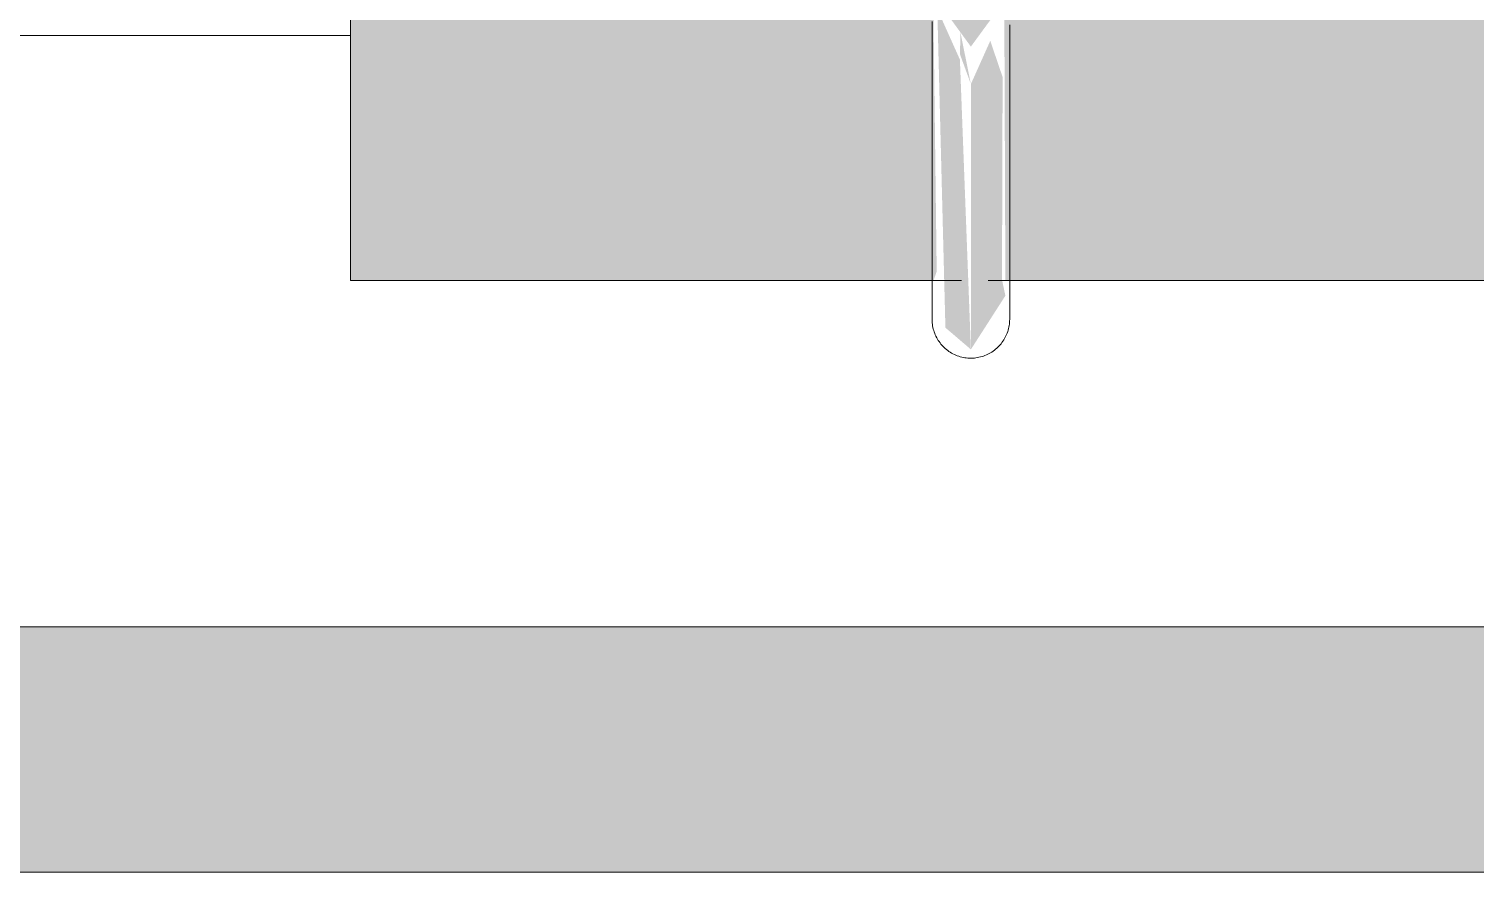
# Model space of a CAD drawing. Header units: inches. Extents: x -55396 to -733, y -290 to 853.
# Drawn here: x -25654.24 to -25644.92, y 281.37 to 286.81 of the extents above; entities that cross this region are included whole.
import ezdxf

# ---------------------------------------------------------------- set-up
doc = ezdxf.new("R2010")
doc.units = ezdxf.units.IN
doc.header["$MEASUREMENT"] = 0
doc.layers.add('Q-SPCQ', color=91, linetype='Continuous', lineweight=9)
doc.layers.add('S-BEAM', color=12, linetype='Continuous', lineweight=9)

# ---------------------------------------------------------------- blocks, each defined once
blk = doc.blocks.new('Basketball_Backstop-Performance_Sports_Systems-3103-Ceiling_Hung - 27_-0_ to 27_-11 7_8_-706978-Section 13')
at = {"layer": 'Q-SPCQ'}
h = blk.add_hatch(color=256, dxfattribs=at)
h.paths.add_polyline_path([(-25595.992, 286.9375), (-25596.2938, 286.8667), (-25596.1688, 286.6958), (-25596.0438, 286.8667)], flags=0)
h.paths.add_polyline_path([(-25595.9523, 286.9375), (-25595.992, 286.9375), (-25595.992, 286.8488)], flags=0)
h.paths.add_polyline_path([(-25595.9686, 285.1875), (-25592.1688, 285.2471), (-25592.1688, 286.9375), (-25595.9523, 286.9375), (-25595.9684, 285.1913)], flags=0)
h.paths.add_polyline_path([(-25603.6769, 285.1875), (-25596.3868, 285.2594), (-25596.3944, 285.6621), (-25596.4103, 286.9375), (-25620.5438, 286.9375), (-25620.5438, 286.8073), (-25620.9813, 286.8073), (-25620.9813, 286.6938), (-25621.1688, 286.7035), (-25621.2313, 285.1875), (-25612.3167, 285.1875)], flags=0)
h.paths.add_polyline_path([(-25647.992, 286.9375), (-25648.3243, 286.9085), (-25648.1688, 286.6958), (-25648.0149, 286.9061)], flags=0)
h.paths.add_polyline_path([(-25647.9523, 286.9375), (-25648.0035, 286.9061), (-25647.9665, 286.9058)], flags=0)
h.paths.add_polyline_path([(-25629.5964, 285.1875), (-25623.1063, 285.2471), (-25623.1688, 286.6938), (-25623.3563, 286.72), (-25623.3563, 286.8073), (-25623.7938, 286.8073), (-25623.7938, 286.9375), (-25647.9532, 286.9057), (-25647.9464, 285.1875), (-25638.2362, 285.1875)], flags=0)
h.paths.add_polyline_path([(-25648.4095, 285.1875), (-25648.3892, 285.2471), (-25648.3944, 285.6621), (-25648.4103, 286.9375), (-25652.1688, 286.9375), (-25652.1688, 285.1875)], flags=0)
h = blk.add_hatch(color=256, dxfattribs=at)
h.paths.add_polyline_path([(-25648.1688, 286.4541), (-25648.2363, 286.7881), (-25648.2389, 286.6458), (-25648.1854, 286.4996)], flags=0)
h.paths.add_polyline_path([(-25648.1688, 284.7439), (-25648.2395, 286.612), (-25648.3853, 286.9375), (-25648.333, 284.8841)], flags=0)
blk.add_hatch(color=256, dxfattribs=at).paths.add_polyline_path([(-25648.1688, 284.7439), (-25647.9464, 285.0899), (-25647.9682, 285.1938), (-25647.9643, 286.4996), (-25648.0438, 286.7332), (-25648.1688, 286.4541), (-25648.1688, 284.9611)], flags=0)
h = blk.add_hatch(color=256, dxfattribs=at)
h.paths.add_polyline_path([(-25670.1739, 281.375), (-25623.1063, 281.375), (-25623.1063, 282.955), (-25670.1739, 282.955), (-25670.1739, 281.6169)], flags=0)
h.paths.add_polyline_path([(-25577.7575, 281.375), (-25574.1739, 281.375), (-25574.1739, 282.955), (-25621.2313, 282.955), (-25621.2313, 281.375), (-25586.3973, 281.375)], flags=0)
for p, q in [((-25652.1688, 285.1875), (-25652.1688, 286.9375)), ((-25652.1688, 285.1875), (-25648.2288, 285.1875)), ((-25648.0584, 285.1875), (-25623.1057, 285.1875)), ((-25623.1053, 282.955), (-25670.1739, 282.955)), ((-25623.1165, 281.375), (-25670.1739, 281.375))]:
    blk.add_line(p, q, dxfattribs=at)
at = {"layer": 'Q-SPCQ', "flags": 128}
for points in [[(-25648.4188, 286.8575), (-25648.4188, 286.7777), (-25648.4188, 286.6981), (-25648.4188, 286.6189), (-25648.4188, 286.5402), (-25648.4188, 286.4621), (-25648.4188, 286.3848), (-25648.4188, 286.3084), (-25648.4188, 286.233), (-25648.4188, 286.1587), (-25648.4188, 286.0856), (-25648.4188, 286.0139), (-25648.4188, 285.9437), (-25648.4188, 285.8751), (-25648.4188, 285.8082), (-25648.4188, 285.7431), (-25648.4188, 285.6799), (-25648.4188, 285.6187), (-25648.4188, 285.5597), (-25648.4188, 285.5028), (-25648.4188, 285.4482), (-25648.4188, 285.396), (-25648.4188, 285.3463), (-25648.4188, 285.2991), (-25648.4188, 285.2546), (-25648.4188, 285.2127), (-25648.4188, 285.1736), (-25648.4188, 285.1373), (-25648.4188, 285.1039), (-25648.4188, 285.0734), (-25648.4188, 285.0459), (-25648.4188, 285.0215), (-25648.4188, 285.0001), (-25648.4188, 284.9818), (-25648.4188, 284.9666), (-25648.4188, 284.9546), (-25648.4188, 284.9457), (-25648.4188, 284.9401), (-25648.4188, 284.9376)], [(-25647.9188, 284.9375), (-25647.9188, 284.9391), (-25647.9188, 284.9439), (-25647.9188, 284.9519), (-25647.9188, 284.963), (-25647.9188, 284.9774), (-25647.9188, 284.9948), (-25647.9188, 285.0154), (-25647.9188, 285.039), (-25647.9188, 285.0657), (-25647.9188, 285.0954), (-25647.9188, 285.128), (-25647.9188, 285.1635), (-25647.9188, 285.2019), (-25647.9188, 285.243), (-25647.9188, 285.2868), (-25647.9188, 285.3333), (-25647.9188, 285.3824), (-25647.9188, 285.4339), (-25647.9188, 285.4878), (-25647.9188, 285.5441), (-25647.9188, 285.6026), (-25647.9188, 285.6632), (-25647.9188, 285.7259), (-25647.9188, 285.7905), (-25647.9188, 285.8569), (-25647.9188, 285.9251), (-25647.9188, 285.9948), (-25647.9188, 286.0661), (-25647.9188, 286.1388), (-25647.9188, 286.2128), (-25647.9188, 286.2879), (-25647.9188, 286.3641), (-25647.9188, 286.4411), (-25647.9188, 286.519), (-25647.9188, 286.5976), (-25647.9188, 286.6767), (-25647.9188, 286.7562), (-25647.9188, 286.836)], [(-25648.4188, 284.9375), (-25648.4188, 284.9391), (-25648.4188, 284.9439), (-25648.4188, 284.9519), (-25648.4188, 284.963), (-25648.4188, 284.9774), (-25648.4188, 284.9948), (-25648.4188, 285.0154), (-25648.4188, 285.039), (-25648.4188, 285.0657), (-25648.4188, 285.0954), (-25648.4188, 285.128), (-25648.4188, 285.1635), (-25648.4188, 285.2019)], [(-25647.9188, 285.2127), (-25647.9188, 285.1736), (-25647.9188, 285.1373), (-25647.9188, 285.1039), (-25647.9188, 285.0734), (-25647.9188, 285.0459), (-25647.9188, 285.0215), (-25647.9188, 285.0001), (-25647.9188, 284.9818), (-25647.9188, 284.9666), (-25647.9188, 284.9546), (-25647.9188, 284.9457), (-25647.9188, 284.9401), (-25647.9188, 284.9376)], [(-25648.1688, 284.6875), (-25648.1788, 284.6877), (-25648.1888, 284.6883), (-25648.1987, 284.6893), (-25648.2086, 284.6907), (-25648.2185, 284.6925), (-25648.2282, 284.6947), (-25648.2379, 284.6972), (-25648.2474, 284.7002), (-25648.2569, 284.7035), (-25648.2661, 284.7072), (-25648.2753, 284.7113), (-25648.2842, 284.7158), (-25648.293, 284.7205), (-25648.3016, 284.7257), (-25648.31, 284.7312), (-25648.3181, 284.737), (-25648.326, 284.7431), (-25648.3336, 284.7495), (-25648.341, 284.7563), (-25648.3481, 284.7633), (-25648.355, 284.7706), (-25648.3615, 284.7782), (-25648.3677, 284.786), (-25648.3736, 284.7941), (-25648.3792, 284.8024), (-25648.3844, 284.8109), (-25648.3893, 284.8197), (-25648.3938, 284.8286), (-25648.398, 284.8377), (-25648.4018, 284.8469), (-25648.4052, 284.8563), (-25648.4083, 284.8658), (-25648.411, 284.8755), (-25648.4133, 284.8852), (-25648.4152, 284.895), (-25648.4167, 284.9049), (-25648.4178, 284.9148), (-25648.4185, 284.9248), (-25648.4188, 284.9348), (-25648.4188, 284.9375)], [(-25647.9188, 284.9375), (-25647.919, 284.9275), (-25647.9196, 284.9175), (-25647.9206, 284.9076), (-25647.922, 284.8977), (-25647.9238, 284.8878), (-25647.926, 284.8781), (-25647.9285, 284.8684), (-25647.9315, 284.8589), (-25647.9348, 284.8494), (-25647.9385, 284.8401), (-25647.9426, 284.831), (-25647.947, 284.8221), (-25647.9518, 284.8133), (-25647.957, 284.8047), (-25647.9625, 284.7963), (-25647.9683, 284.7882), (-25647.9744, 284.7803), (-25647.9808, 284.7727), (-25647.9876, 284.7653), (-25647.9946, 284.7582), (-25648.0019, 284.7513), (-25648.0095, 284.7448), (-25648.0173, 284.7386), (-25648.0254, 284.7327), (-25648.0337, 284.7271), (-25648.0422, 284.7219), (-25648.051, 284.717), (-25648.0599, 284.7125), (-25648.069, 284.7083), (-25648.0782, 284.7045), (-25648.0876, 284.7011), (-25648.0971, 284.698), (-25648.1067, 284.6953), (-25648.1165, 284.693), (-25648.1263, 284.6911), (-25648.1362, 284.6896), (-25648.1461, 284.6885), (-25648.1561, 284.6878), (-25648.1661, 284.6875), (-25648.1688, 284.6875)]]:
    blk.add_lwpolyline(points, dxfattribs=at)
blk = doc.blocks.new('Girt_Z - 10_D-1179799-Section 13')
at = {"layer": 'S-BEAM'}
blk.add_line((-25660.8851, 286.7679), (-25652.1688, 286.7679), dxfattribs=at)

msp = doc.modelspace()

# ---------------------------------------------------------------- block references
at = {"layer": 'Q-SPCQ'}
msp.add_blockref('Basketball_Backstop-Performance_Sports_Systems-3103-Ceiling_Hung - 27_-0_ to 27_-11 7_8_-706978-Section 13', (0, 0), dxfattribs=at)
at = {"layer": 'S-BEAM'}
msp.add_blockref('Girt_Z - 10_D-1179799-Section 13', (0, 0), dxfattribs=at)

doc.saveas('drawing.dxf')
